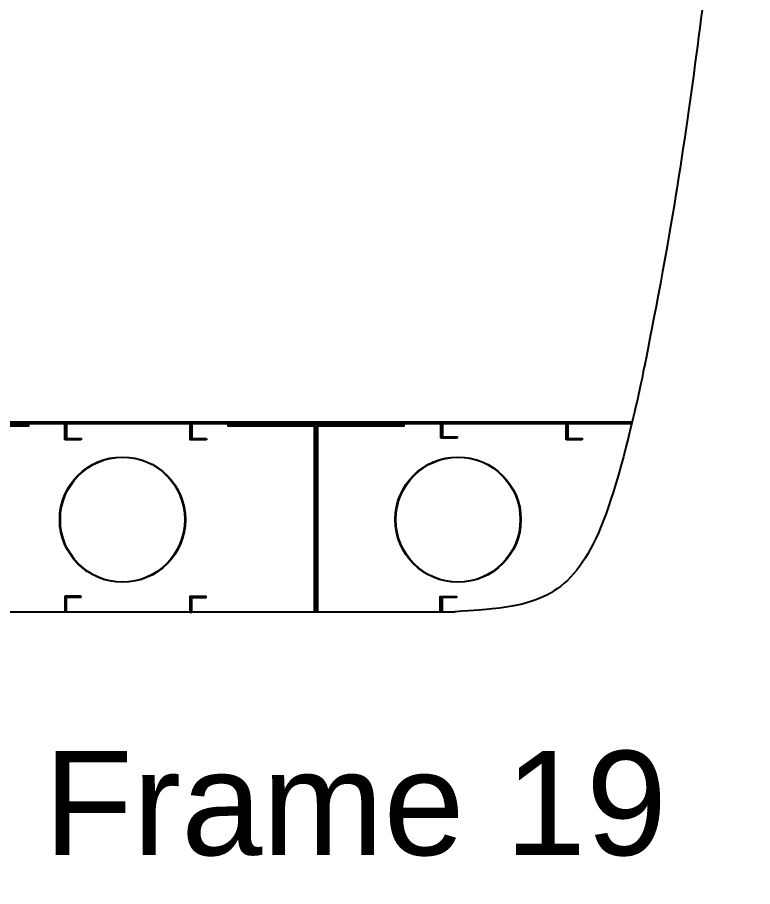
# Model space of a CAD drawing. Header units: millimetres. Extents: x 5194 to 16594, y 329 to 7592.
# Drawn here: x 13069 to 16594, y 329 to 4497 of the extents above; entities that cross this region are included whole.
import ezdxf

# ---------------------------------------------------------------- set-up
doc = ezdxf.new("R2010")
doc.units = ezdxf.units.MM
doc.header["$MEASUREMENT"] = 0
doc.layers.add('WL', color=50, linetype='Continuous')
doc.styles.get("Standard").update_dxf_attribs({"font": 'arial.ttf'})

# ---------------------------------------------------------------- blocks, each defined once
blk = doc.blocks.new('*U12')
at = {"color": 30, "true_color": 0xf26722}
blk.add_lwpolyline([(-420, 450), (420, 450), (420, 440), (5, 440), (5, -450), (0, -450), (-5, -450), (-5, 440), (-420, 440)], close=True, dxfattribs=at)
blk = doc.blocks.new('*U14')
at = {"color": 0, "linetype": 'ByBlock', "lineweight": -2, "transparency": 16777216}
for p in [(0, 0), (1800, 0), (3600, 0)]:
    blk.add_blockref('*U12', p, dxfattribs=at)
blk = doc.blocks.new('*U17')
at = {"color": 30, "true_color": 0xf26722}
blk.add_lwpolyline([(-420, 450), (420, 450), (420, 440), (5, 440), (5, -450), (0, -450), (-5, -450), (-5, 440), (-420, 440)], close=True, dxfattribs=at)
blk = doc.blocks.new('*U18')
at = {"color": 0, "linetype": 'ByBlock', "lineweight": -2, "transparency": 16777216}
for p in [(0, 0), (1800, 0), (3600, 0)]:
    blk.add_blockref('*U17', p, dxfattribs=at)

msp = doc.modelspace()

# ---------------------------------------------------------------- linework, layer by layer
at = {"color": 0}
for p, q in [((16016.2, 2555.6), (5772.6, 2555.6)), ((16014.2, 2547.6), (5774.6, 2547.6)), ((13372, 1722.4), (13297, 1722.4)), ((13297, 1722.4), (13297, 1647.4)), ((13375.2, 1722.2), (13300.2, 1722.2)), ((13300.2, 1722.2), (13300.2, 1647.2)), ((13302, 1647.4), (13302, 1717.4)), ((13302, 1717.4), (13372, 1717.4)), ((13305.2, 1647.2), (13305.2, 1717.2)), ((13305.2, 1717.2), (13375.2, 1717.2)), ((13372, 1717.4), (13372, 1722.4)), ((13375.2, 1717.2), (13375.2, 1722.2))]:
    msp.add_line(p, q, dxfattribs=at)
msp.add_line((6621.3, 1647.6), (15167.5, 1647.6))
for points in [[(13371.8, 2472.6), (13296.8, 2472.6), (13296.8, 2547.6), (13301.8, 2547.6), (13301.8, 2477.6), (13371.8, 2477.6)], [(13375.1, 2472.4), (13300.1, 2472.4), (13300.1, 2547.4), (13305.1, 2547.4), (13305.1, 2477.4), (13375.1, 2477.4)], [(13972.2, 2472.3), (13897.2, 2472.3), (13897.2, 2547.3), (13902.2, 2547.3), (13902.2, 2477.3), (13972.2, 2477.3)], [(13975.5, 2472.1), (13900.5, 2472.1), (13900.5, 2547.1), (13905.5, 2547.1), (13905.5, 2477.1), (13975.5, 2477.1)], [(15174.4, 2480.6), (15099.4, 2480.6), (15099.4, 2555.6), (15104.4, 2555.6), (15104.4, 2485.6), (15174.4, 2485.6)], [(15177.6, 2480.3), (15102.6, 2480.3), (15102.6, 2555.3), (15107.6, 2555.3), (15107.6, 2485.3), (15177.6, 2485.3)], [(15774.7, 2472.6), (15699.7, 2472.6), (15699.7, 2547.6), (15704.7, 2547.6), (15704.7, 2477.6), (15774.7, 2477.6)], [(15777.9, 2472.3), (15702.9, 2472.3), (15702.9, 2547.3), (15707.9, 2547.3), (15707.9, 2477.3), (15777.9, 2477.3)], [(13901.7, 1646), (13901.7, 1716), (13971.7, 1716), (13971.7, 1721), (13896.7, 1721), (13896.7, 1646)], [(13905, 1645.7), (13905, 1715.7), (13975, 1715.7), (13975, 1720.7), (13900, 1720.7), (13900, 1645.7)], [(15097, 1645.9), (15097, 1720.9), (15172, 1720.9), (15172, 1715.9), (15102, 1715.9), (15102, 1645.9)], [(15100.3, 1645.7), (15100.3, 1720.7), (15175.3, 1720.7), (15175.3, 1715.7), (15105.3, 1715.7), (15105.3, 1645.7)]]:
    msp.add_lwpolyline(points, close=True, dxfattribs=at)
for centre in [(13571.9, 2089.1), (13575.1, 2088.8), (15180.4, 2089.1), (15183.6, 2088.8)]:
    msp.add_circle(centre, 300, dxfattribs=at)
at = {"layer": 'WL', "color": 0}
msp.add_open_spline([(16594.4, 7347.6), (16482.1, 5683.8), (16407.9, 4947.6), (16234.3, 3602.8), (16044, 2669.7), (16044, 2669.7), (15871.1, 1961.3), (15732.8, 1736.6), (15421.3, 1666.1), (15266.9, 1653.6), (15167.5, 1647.6)], degree=3, knots=[0, 0, 0, 0, 1142.847321, 2260.88131, 3011.70458, 3378.915299, 3400.8664, 4587.219896, 4878.000204, 4987.251972, 4987.251972, 4987.251972, 4987.251972], dxfattribs=at)

# ---------------------------------------------------------------- block references
at = {"color": 0}
for name, p in [('*U18', (10899.4, 2097.6)), ('*U14', (10902.6, 2097.3))]:
    msp.add_blockref(name, p, dxfattribs=at)

# ---------------------------------------------------------------- texts
at = {"insert": (5780.7, 980.1), "char_height": 500, "attachment_point": 1}
msp.add_mtext_dynamic_manual_height_columns('Engine cross section at Frame 19', width=10503.913, gutter_width=1, heights=[0], dxfattribs=at)

doc.saveas('drawing.dxf')
